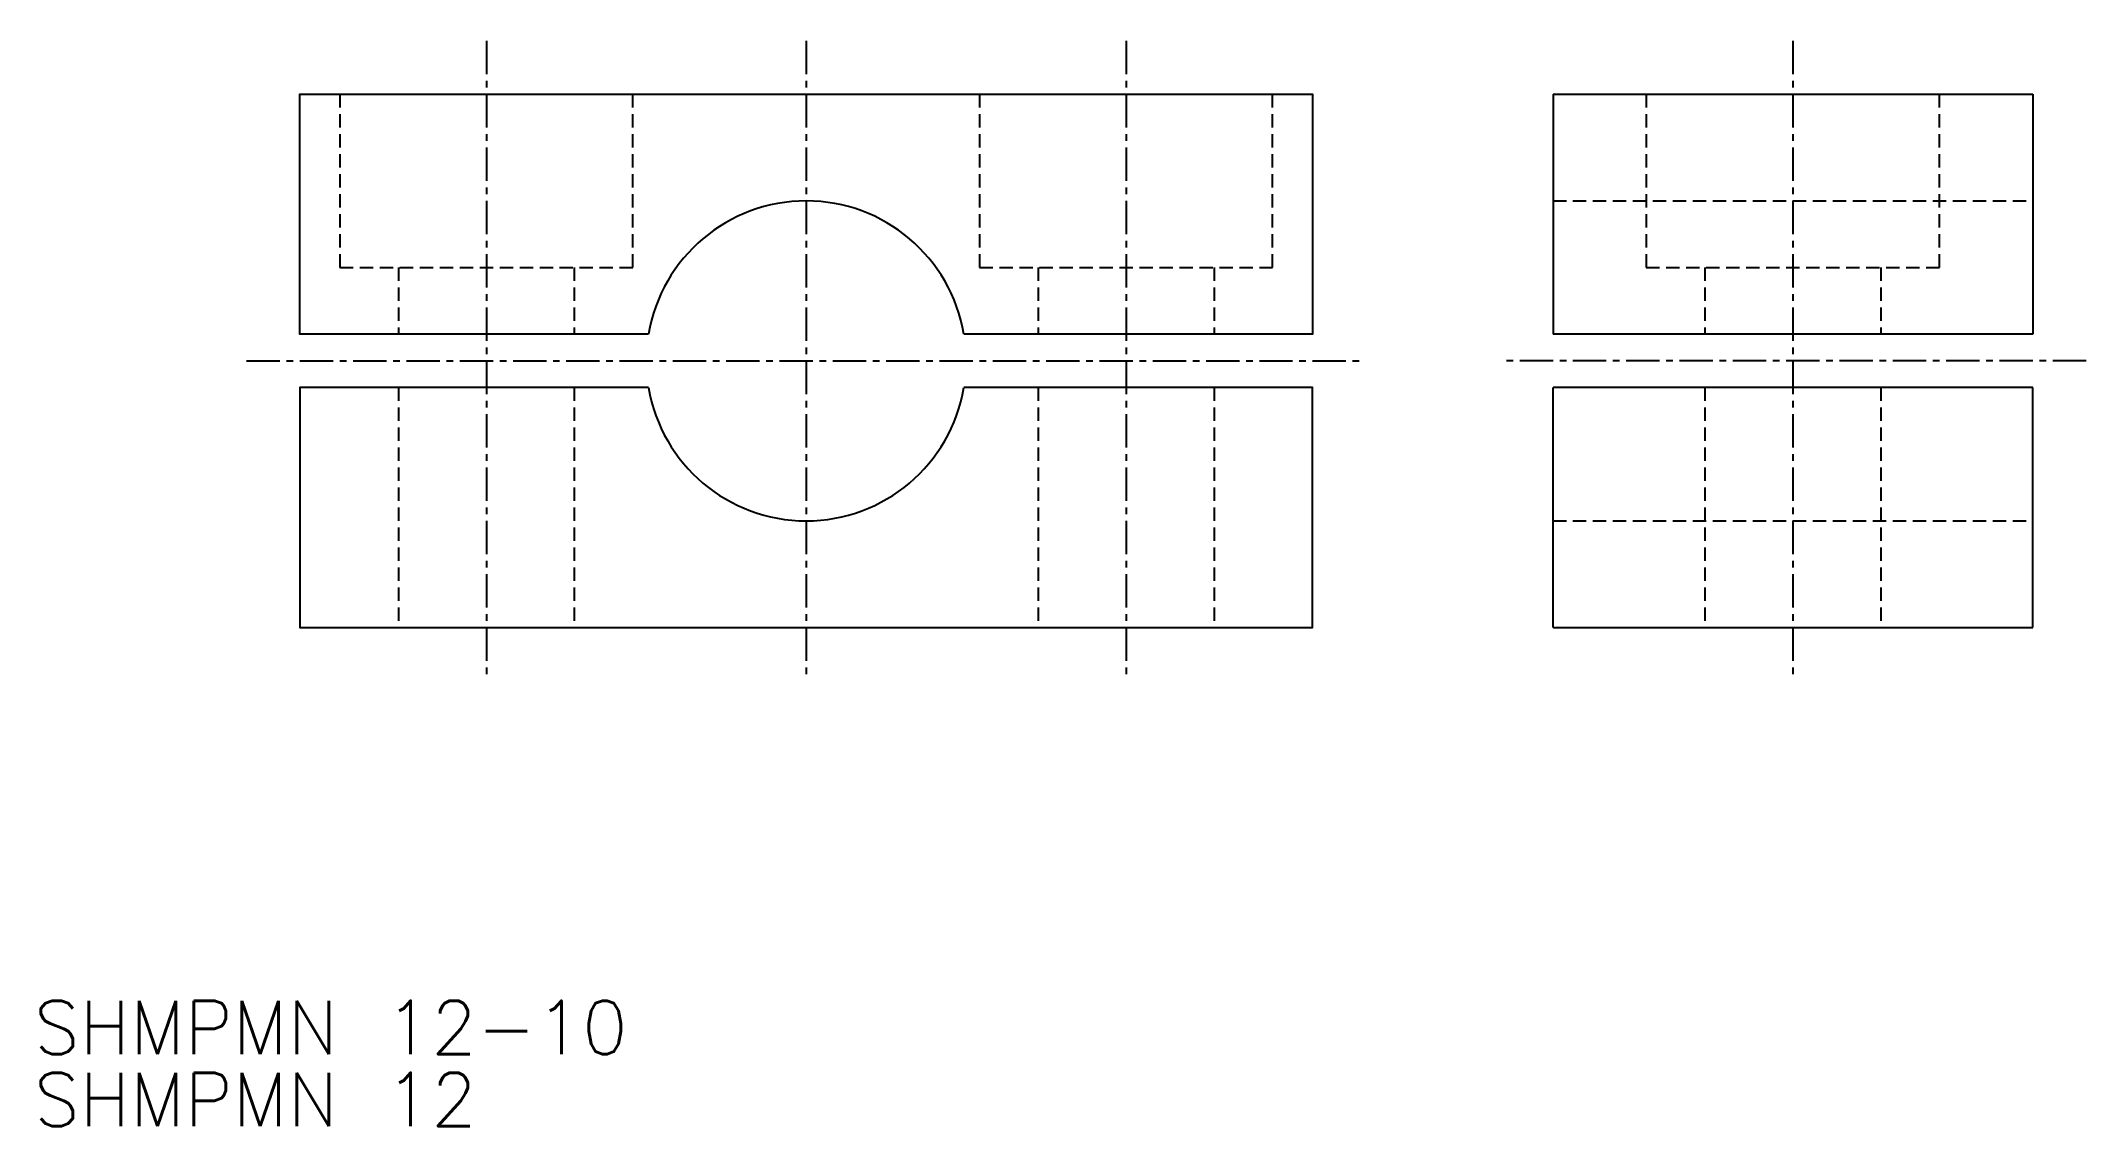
# Model space of a CAD drawing. Extents: x 572.6 to 649.3, y 71.6 to 112.3.
import ezdxf

# ---------------------------------------------------------------- set-up
doc = ezdxf.new("R2010")
doc.units = 0
doc.linetypes.add('CENTER', pattern=[2, 1.25, -0.25, 0.25, -0.25])
doc.linetypes.add('DASHED', pattern=[0.75, 0.5, -0.25])
doc.layers.get('0').update_dxf_attribs({"linetype": 'CONTINUOUS'})
doc.layers.add('CENTER', color=1, linetype='CENTER')
doc.styles.get("Standard").update_dxf_attribs({"font": 'txt.shx', "bigfont": 'extfont.shx'})

msp = doc.modelspace()

# ---------------------------------------------------------------- linework, layer by layer
at = {"color": 3, "linetype": 'DASHED'}
for p, q in [((583.789, 110.346), (583.789, 103.846)), ((594.789, 103.846), (594.789, 110.346)), ((607.789, 110.346), (607.789, 103.846)), ((618.789, 103.846), (618.789, 110.346)), ((632.807, 110.346), (632.807, 103.846)), ((643.807, 103.846), (643.807, 110.346)), ((629.307, 106.346), (647.307, 106.346)), ((583.789, 103.846), (594.789, 103.846)), ((585.989, 103.846), (585.989, 101.346)), ((592.589, 103.846), (592.589, 101.346)), ((607.789, 103.846), (618.789, 103.846)), ((609.989, 103.846), (609.989, 101.346)), ((616.589, 103.846), (616.589, 101.346)), ((632.807, 103.846), (643.807, 103.846)), ((635.007, 103.846), (635.007, 101.346)), ((641.607, 103.846), (641.607, 101.346)), ((585.989, 99.346), (585.989, 90.346)), ((592.589, 99.346), (592.589, 90.346)), ((609.989, 99.346), (609.989, 90.346)), ((616.589, 99.346), (616.589, 90.346)), ((635.007, 99.346), (635.007, 90.346)), ((641.607, 99.346), (641.607, 90.346)), ((629.307, 94.346), (647.307, 94.346))]:
    msp.add_line(p, q, dxfattribs=at)
at = {"color": 7, "linetype": 'CONTINUOUS'}
for p, q in [((629.307, 110.346), (629.307, 101.346)), ((629.307, 110.346), (647.307, 110.346)), ((647.307, 110.346), (647.307, 101.346)), ((647.307, 101.346), (629.307, 101.346)), ((629.307, 90.346), (629.307, 99.346)), ((647.307, 99.346), (629.307, 99.346)), ((647.307, 90.346), (647.307, 99.346)), ((629.307, 90.346), (647.307, 90.346))]:
    msp.add_line(p, q, dxfattribs=at)
for points in [[(595.373, 101.346), (582.289, 101.346), (582.289, 110.346), (620.289, 110.346), (620.289, 101.346), (607.205, 101.346)], [(595.373, 99.346), (582.289, 99.346), (582.289, 90.346), (620.289, 90.346), (620.289, 99.346), (607.205, 99.346)]]:
    msp.add_lwpolyline(points, dxfattribs=at)
for start, end in [(9.59407, 170.40593), (189.59407, 350.40593)]:
    msp.add_arc((601.289, 100.346), 6, start, end, dxfattribs=at)
at = {"layer": 'CENTER', "color": 1, "linetype": 'CENTER'}
for p, q in [((589.289, 112.346), (589.289, 88.346)), ((601.289, 112.346), (601.289, 88.346)), ((613.289, 112.346), (613.289, 88.346)), ((638.307, 112.346), (638.307, 88.346)), ((580.289, 100.346), (622.289, 100.346)), ((649.307, 100.346), (627.307, 100.346))]:
    msp.add_line(p, q, dxfattribs=at)

# ---------------------------------------------------------------- texts
at = {"color": 7, "linetype": 'CONTINUOUS'}
for s, p in [('SHMPMN 12-10', (572.319, 74.347)), ('SHMPMN 12', (572.319, 71.646))]:
    msp.add_text(s, height=2, dxfattribs=at).set_placement(p)

doc.saveas('drawing.dxf')
